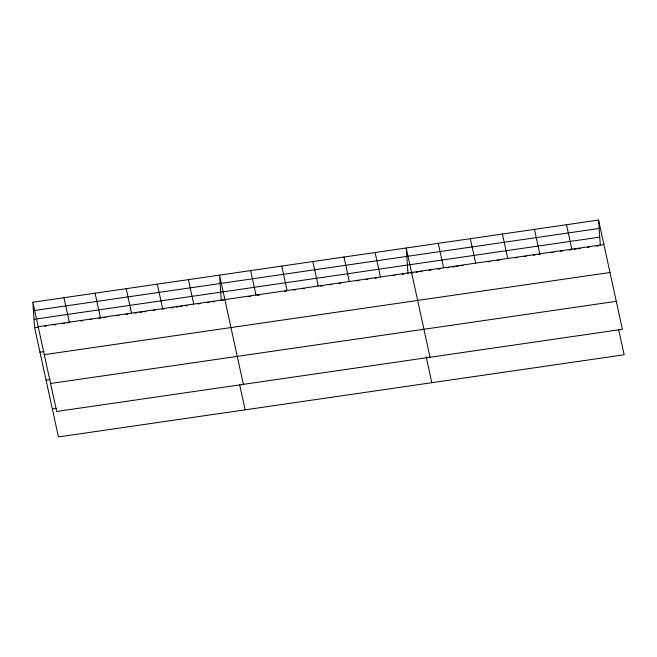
<?xml version="1.0" encoding="UTF-8"?>
<svg xmlns="http://www.w3.org/2000/svg" width="657" height="657" viewBox="0 0 657 657"><rect width="100%" height="100%" fill="white"/><g stroke="black" fill="none" stroke-linecap="round" stroke-linejoin="round"><path stroke-width="0.99" d="M32.85 302.228L598.56 220.062L622.376 329.305L56.666 411.471L32.85 302.228L34.624 327.695L58.44 436.938L624.15 354.772L618.705 329.789M33.433 310.63L599.143 228.472M34.041 319.294L599.751 237.128M38.18 326.685L603.89 244.519M34.624 327.695L38.64 327.112M44.66 326.233L46.663 325.946M53.693 324.928L55.697 324.632M62.727 323.614L64.731 323.318M67.745 322.883L69.749 322.595M80.795 320.986L82.798 320.698M89.828 319.68L91.832 319.384M98.854 318.366L100.866 318.07M103.88 317.635L105.884 317.347M116.921 315.738L118.933 315.45M125.955 314.432L127.967 314.136M134.989 313.118L137.001 312.822M140.007 312.387L142.019 312.1M144.023 311.804L146.026 311.517M153.056 310.49L155.06 310.203M162.09 309.184L164.094 308.889M171.124 307.87L173.128 307.575M176.142 307.139L178.146 306.852M180.158 306.556L182.161 306.269M185.175 305.825L187.179 305.538M198.225 303.936L200.229 303.641M207.259 302.622L209.263 302.327M212.277 301.892L214.281 301.604M223.314 300.29L221.302 300.577L219.537 275.119L243.353 384.353M248.403 296.644L250.416 296.356M257.437 295.33L259.449 295.042M284.538 291.396L286.542 291.108M293.572 290.082L295.576 289.794M302.606 288.776L304.61 288.48M320.673 286.148L322.677 285.861M329.707 284.834L331.711 284.547M338.733 283.528L340.745 283.233M356.8 280.9L358.812 280.613M365.834 279.586L367.846 279.299M374.868 278.281L376.88 277.985M392.935 275.653L394.939 275.365M401.969 274.339L403.973 274.051M410.995 273.033L412.998 272.737M416.004 272.302L418.008 272.014M420.012 271.719L422.016 271.431M429.029 270.413L431.033 270.117M438.047 269.099L440.05 268.812M447.064 267.793L449.059 267.498M452.065 267.062L454.069 266.775M456.073 266.479L458.077 266.192M461.083 265.757L463.086 265.461M488.135 261.823L490.138 261.535M497.152 260.517L499.156 260.229M515.178 257.897L517.182 257.61M524.196 256.591L526.2 256.296M533.213 255.277L535.217 254.99M538.223 254.555L540.226 254.259M551.248 252.658L553.251 252.37M560.257 251.352L562.261 251.056M569.274 250.038L571.278 249.75M574.284 249.315L576.288 249.019M578.291 248.732L580.295 248.445M587.309 247.418L589.313 247.131M596.326 246.112L598.33 245.825M39.954 352.152L43.97 351.569M44.282 354.665L609.992 272.499M46.056 380.132L50.072 379.549M50.564 383.491L616.274 301.325M52.338 408.958L56.354 408.375M566.506 224.719L571.836 249.175M534.445 229.375L539.775 253.832M502.391 234.032L507.721 258.488M470.33 238.688L475.668 263.145M438.276 243.345L443.606 267.801M430.039 357.244L406.215 248.001L407.989 273.468M426.147 356.726L431.805 382.703M375.106 252.518L380.436 276.975M343.989 257.043L349.327 281.5M312.88 261.56L318.21 286.017M281.763 266.077L287.093 290.534M250.645 270.594L255.984 295.05M239.682 384.838L245.127 409.82M188.419 279.636L193.749 304.092M157.302 284.153L162.64 308.609M126.193 288.669L131.523 313.126M95.076 293.194L100.414 317.651M63.967 297.711L69.297 322.168M598.56 220.062L600.334 245.529"/></g></svg>
